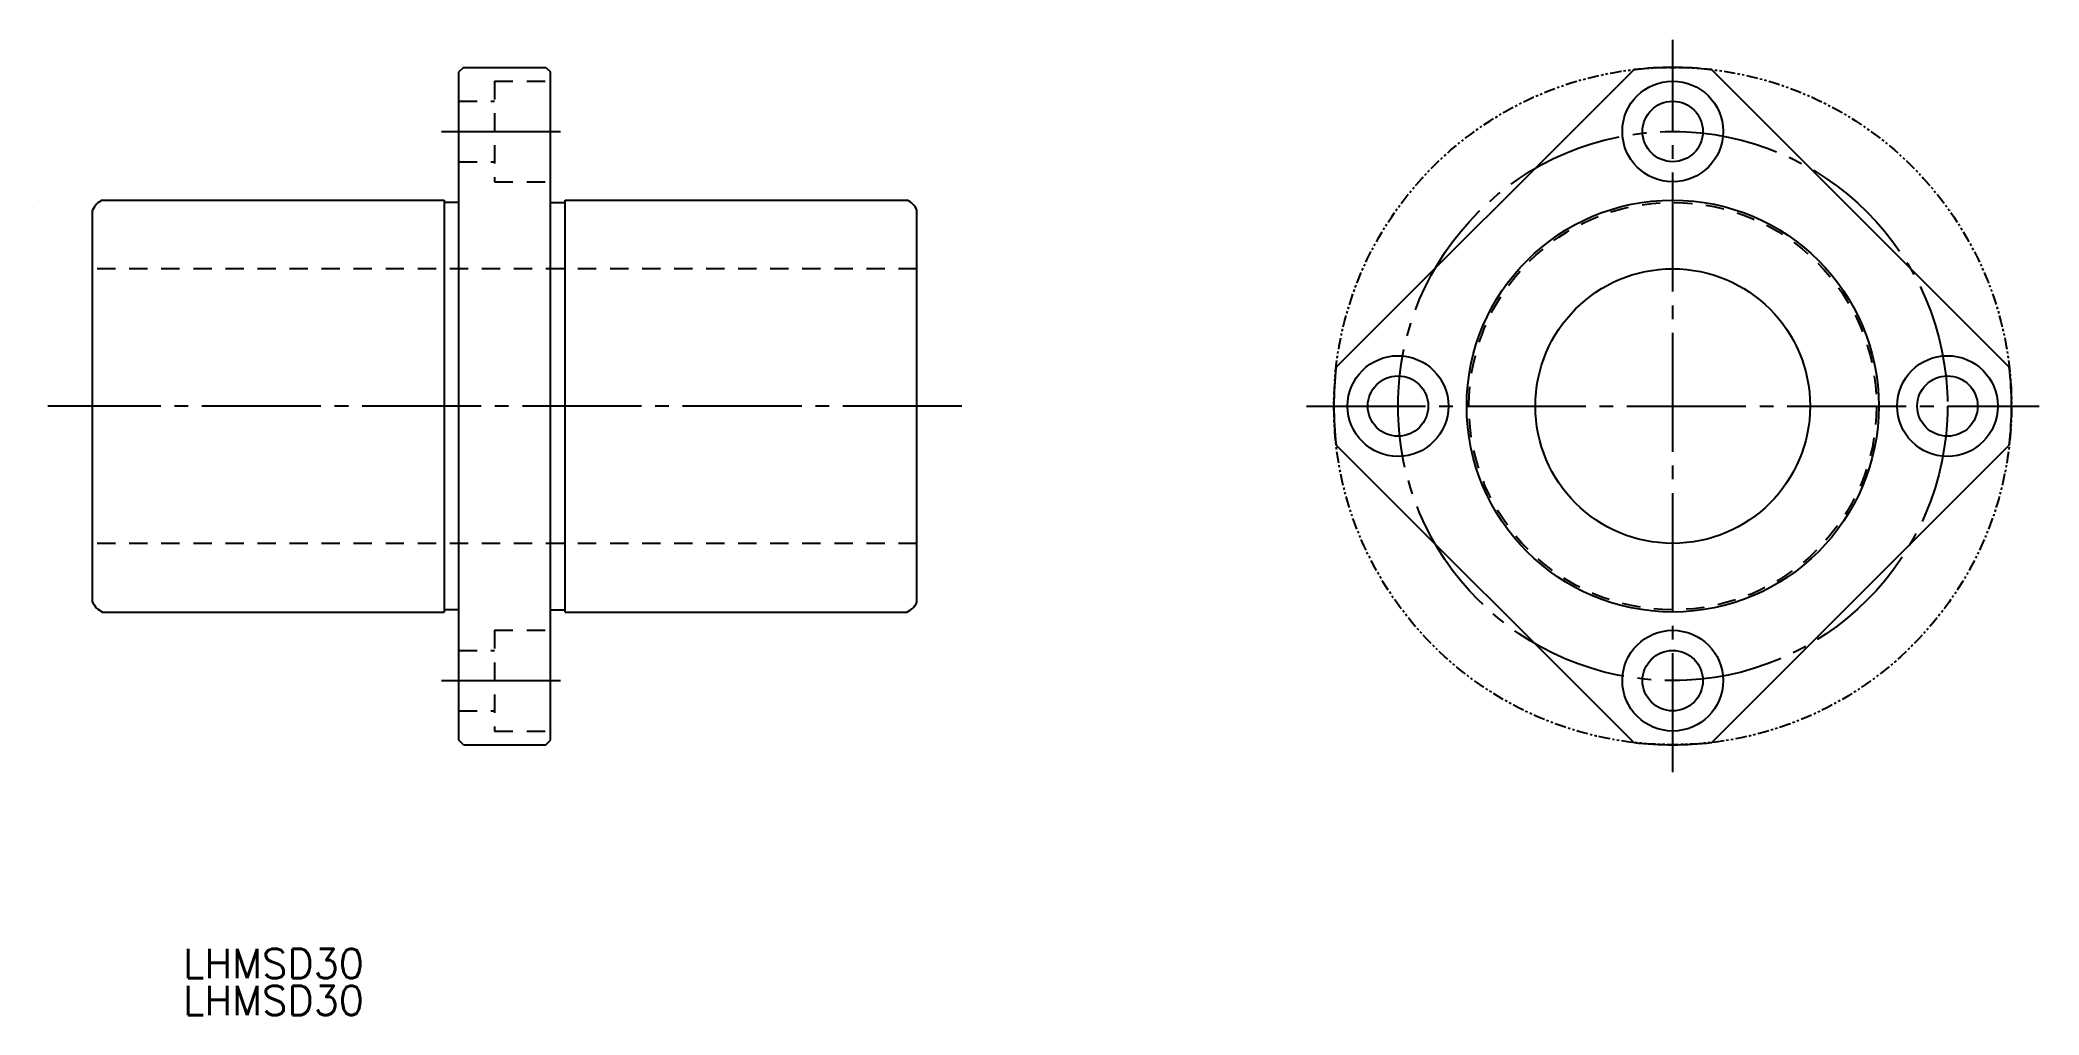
# Model space of a CAD drawing. Extents: x 21 to 240, y 394 to 500.
import ezdxf

# ---------------------------------------------------------------- set-up
doc = ezdxf.new("R2010")
doc.units = 0
for name, pattern in [('CENTER', [17.5, 13, -1.5, 1.5, -1.5]), ('DASHED', [3.5, 2, -1.5]), ('PHANTOM', [2.5, 1.25, -0.25, 0.25, -0.25, 0.25, -0.25])]:
    doc.linetypes.add(name, pattern=pattern)
doc.layers.get('0').update_dxf_attribs({"linetype": 'CONTINUOUS'})
doc.layers.add('CENTER', color=1, linetype='CENTER')
doc.styles.get("Standard").update_dxf_attribs({"font": 'txt.shx', "bigfont": '@extfont2.shx'})

msp = doc.modelspace()

# ---------------------------------------------------------------- linework, layer by layer
at = {"color": 7, "linetype": 'CONTINUOUS'}
for p, q in [((67.45, 497.49), (66.95, 496.99)), ((66.95, 423.99), (66.95, 496.99)), ((67.45, 497.49), (76.45, 497.49)), ((76.45, 497.49), (76.95, 496.99)), ((76.95, 423.99), (76.95, 496.99)), ((195.24, 497.24), (162.75, 464.75)), ((236.25, 464.75), (203.76, 497.24)), ((21.2, 482.99), (21.2, 482.99)), ((28.04, 482.99), (65.35, 482.99)), ((65.35, 482.99), (65.35, 437.99)), ((66.95, 482.74), (65.35, 482.74)), ((76.95, 482.74), (78.55, 482.74)), ((78.55, 482.99), (115.86, 482.99)), ((78.55, 437.99), (78.55, 482.99)), ((26.95, 439.08), (26.95, 481.9)), ((116.95, 439.08), (116.95, 481.9)), ((195.24, 423.73), (162.75, 456.23)), ((236.25, 456.23), (203.76, 423.73)), ((28.04, 437.99), (65.35, 437.99)), ((66.95, 438.24), (65.35, 438.24)), ((76.95, 438.24), (78.55, 438.24)), ((78.55, 437.99), (115.86, 437.99)), ((67.45, 423.49), (66.95, 423.99)), ((76.45, 423.49), (76.95, 423.99)), ((67.45, 423.49), (76.45, 423.49))]:
    msp.add_line(p, q, dxfattribs=at)
at = {"color": 3, "linetype": 'DASHED'}
for p, q in [((70.85, 495.99), (70.85, 484.99)), ((70.85, 495.99), (76.95, 495.99)), ((66.95, 493.79), (70.85, 493.79)), ((66.95, 487.19), (70.85, 487.19)), ((70.85, 484.99), (76.95, 484.99)), ((116.95, 475.49), (26.95, 475.49)), ((116.95, 445.49), (26.95, 445.49)), ((70.85, 435.99), (76.95, 435.99)), ((70.85, 435.99), (70.85, 424.99)), ((66.95, 433.79), (70.85, 433.79)), ((66.95, 427.19), (70.85, 427.19)), ((70.85, 424.99), (76.95, 424.99))]:
    msp.add_line(p, q, dxfattribs=at)
at = {"color": 3, "linetype": 'PHANTOM'}
msp.add_circle((199.5, 460.49), 37, dxfattribs=at)
at = {"color": 7, "linetype": 'CONTINUOUS'}
for centre, radius in [((199.5, 490.49), 5.5), ((199.5, 490.49), 3.3), ((199.5, 460.49), 22.5), ((199.5, 460.49), 15), ((169.5, 460.49), 5.5), ((229.5, 460.49), 5.5), ((169.5, 460.49), 3.3), ((229.5, 460.49), 3.3), ((199.5, 430.49), 5.5), ((199.5, 430.49), 3.3)]:
    msp.add_circle(centre, radius, dxfattribs=at)
at = {"color": 3, "linetype": 'DASHED'}
msp.add_circle((199.5, 460.49), 22.25, dxfattribs=at)
at = {"color": 7, "linetype": 'CONTINUOUS'}
for centre, radius, start, end in [((199.5, 460.49), 37, 83.3917, 96.6083), ((28.8, 481.14), 2, 112.3316, 157.6684), ((115.1, 481.14), 2, 22.3316, 67.6684), ((199.5, 460.49), 37, 173.3917, 186.6083), ((199.5, 460.49), 37, 353.3917, 6.6083), ((28.8, 439.84), 2, 202.3316, 247.6684), ((115.1, 439.84), 2, 292.3316, 337.6684), ((199.5, 460.49), 37, 263.3917, 276.6083)]:
    msp.add_arc(centre, radius, start, end, dxfattribs=at)
at = {"layer": 'CENTER', "color": 1, "linetype": 'CENTER'}
for p, q in [((199.5, 420.49), (199.5, 500.49)), ((65.03, 490.49), (79.3, 490.49)), ((121.88, 460.49), (22.05, 460.49)), ((159.5, 460.49), (239.5, 460.49)), ((65.03, 430.49), (79.3, 430.49))]:
    msp.add_line(p, q, dxfattribs=at)
msp.add_circle((199.5, 460.49), 30, dxfattribs=at)

# ---------------------------------------------------------------- texts
at = {"color": 7, "linetype": 'CONTINUOUS'}
for p in [(36.83, 397.98), (36.83, 393.96)]:
    msp.add_text('LHMSD30', height=3.2, dxfattribs=at).set_placement(p)

doc.saveas('drawing.dxf')
